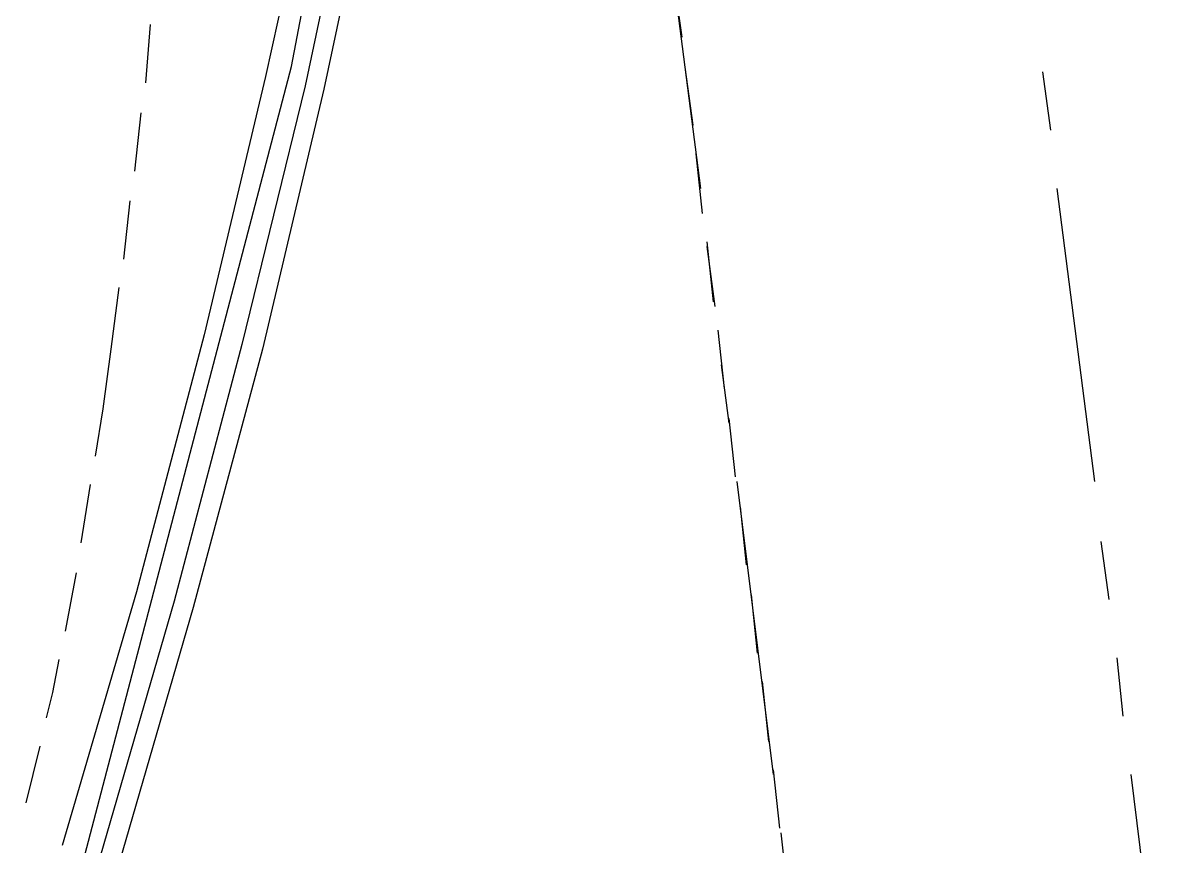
# Model space of a CAD drawing. Header units: feet. Extents: x -84 to 198, y -22 to 181.
# Drawn here: x 143.68 to 153.36, y 97.97 to 104.94 of the extents above; entities that cross this region are included whole.
import ezdxf

# ---------------------------------------------------------------- set-up
doc = ezdxf.new("R2010")
doc.units = ezdxf.units.FT
doc.layers.add('A-AREA-COMUN', color=252, linetype='CONTINUOUS')
doc.layers.add('A-LINEA', color=7, linetype='CONTINUOUS')

msp = doc.modelspace()

# ---------------------------------------------------------------- linework, layer by layer
at = {"layer": 'A-AREA-COMUN'}
msp.add_lwpolyline([(132.928, 81.0133), (136.4, 85.7244), (138.88, 88.16), (138.96, 88.8), (139.68, 89.7244), (140.24, 89.8844), (141.92, 92.5333), (143.2, 95.1289), (144.16, 97.7244), (145.952, 104.5689), (147.168, 110.9333), (147.712, 116.0178), (146.912, 109.8489), (146, 105.3689), (144.72, 105.3689), (138.64, 106.7733), (138.48, 106.5244), (137.792, 106.5244), (137.76, 106.2933), (136.72, 106.2933), (135.488, 106.6133), (135.36, 106.1689), (133.568, 106.1689)], dxfattribs=at)
at = {"layer": 'A-LINEA'}
for p, q in [((149.0933, 106.0178), (149.4133, 103.5378)), ((149.1867, 105.3111), (149.2533, 104.8178)), ((144.72, 104.4311), (144.76, 104.9244)), ((149.28, 104.5644), (149.3467, 104.0711)), ((152.3067, 104.5244), (152.3733, 104.0311)), ((144.6267, 103.6844), (144.68, 104.1778)), ((149.3733, 103.8311), (149.4267, 103.3244)), ((152.4267, 103.5378), (152.7467, 101.0578)), ((144.5333, 102.9378), (144.5867, 103.4311)), ((149.4667, 103.0844), (149.52, 102.5778)), ((149.4667, 103.0444), (149.5333, 102.5378)), ((144.4267, 102.1778), (144.4933, 102.6978)), ((149.56, 102.3378), (149.6133, 101.8444)), ((144.36, 101.6711), (144.4267, 102.1778)), ((149.5867, 102.0444), (149.6533, 101.5511)), ((144.2933, 101.2711), (144.36, 101.6711)), ((149.6533, 101.5911), (149.7067, 101.0978)), ((144.1733, 100.5378), (144.2533, 101.0311)), ((149.72, 101.0578), (150.0267, 98.5778)), ((149.7467, 100.8444), (149.8, 100.3511)), ((152.8, 100.5511), (152.8667, 100.0578)), ((144.04, 99.7911), (144.1333, 100.2844)), ((149.84, 100.0978), (149.8933, 99.6044)), ((152.9333, 99.5644), (152.9867, 99.0711)), ((149.9333, 99.3644), (149.9867, 98.8578)), ((143.7067, 98.3378), (143.8267, 98.8178)), ((150.0267, 98.6178), (150.08, 98.1244)), ((153.0533, 98.5778), (153.36, 96.0978)), ((150.0933, 98.0844), (150.1467, 97.5778))]:
    msp.add_line(p, q, dxfattribs=at)
for points in [[(147.8933, 120.0178), (147.7467, 117.7911), (147.5467, 115.5511), (147.2933, 113.3244), (146.9867, 111.0978), (146.6267, 108.8844), (146.2133, 106.6711), (145.7333, 104.4844), (145.2133, 102.2978), (144.64, 100.1244), (144.0133, 97.9778)], [(147.8933, 120.0178), (147.7467, 117.7911), (147.5467, 115.5511), (147.2933, 113.3244), (146.9867, 111.0978), (146.6267, 108.8844), (146.2133, 106.6711), (145.7333, 104.4844), (145.2133, 102.2978), (144.64, 100.1244), (144.0133, 97.9778)], [(147.8933, 120.0178), (147.7467, 117.7911), (147.5467, 115.5511), (147.2933, 113.3244), (146.9867, 111.0978), (146.6267, 108.8844), (146.2133, 106.6711), (145.7333, 104.4844), (145.2133, 102.2978), (144.64, 100.1244), (144.0133, 97.9778)], [(147.8933, 120.0178), (147.7467, 117.7911), (147.5467, 115.5511), (147.2933, 113.3244), (146.9867, 111.0978), (146.6267, 108.8844), (146.2133, 106.6711), (145.7333, 104.4844), (145.2133, 102.2978), (144.64, 100.1244), (144.0133, 97.9778)], [(147.8933, 120.0178), (147.7467, 117.7911), (147.5467, 115.5511), (147.2933, 113.3244), (146.9867, 111.0978), (146.6267, 108.8844), (146.2133, 106.6711), (145.7333, 104.4844), (145.2133, 102.2978), (144.64, 100.1244), (144.0133, 97.9778)], [(147.8933, 120.0178), (147.7467, 117.7911), (147.5467, 115.5511), (147.2933, 113.3244), (146.9867, 111.0978), (146.6267, 108.8844), (146.2133, 106.6711), (145.7333, 104.4844), (145.2133, 102.2978), (144.64, 100.1244), (144.0133, 97.9778)], [(148.2267, 120.0044), (148.08, 117.7644), (147.88, 115.5111), (147.6267, 113.2844), (147.32, 111.0444), (146.9467, 108.8178), (146.5333, 106.6044), (146.0667, 104.4044), (145.5333, 102.2178), (144.96, 100.0444), (144.3333, 97.8844)], [(148.2267, 120.0044), (148.08, 117.7644), (147.88, 115.5111), (147.6267, 113.2844), (147.32, 111.0444), (146.9467, 108.8178), (146.5333, 106.6044), (146.0667, 104.4044), (145.5333, 102.2178), (144.96, 100.0444), (144.3333, 97.8844)], [(148.2267, 120.0044), (148.08, 117.7644), (147.88, 115.5111), (147.6267, 113.2844), (147.32, 111.0444), (146.9467, 108.8178), (146.5333, 106.6044), (146.0667, 104.4044), (145.5333, 102.2178), (144.96, 100.0444), (144.3333, 97.8844)], [(148.2267, 120.0044), (148.08, 117.7644), (147.88, 115.5111), (147.6267, 113.2844), (147.32, 111.0444), (146.9467, 108.8178), (146.5333, 106.6044), (146.0667, 104.4044), (145.5333, 102.2178), (144.96, 100.0444), (144.3333, 97.8844)], [(148.2267, 120.0044), (148.08, 117.7644), (147.88, 115.5111), (147.6267, 113.2844), (147.32, 111.0444), (146.9467, 108.8178), (146.5333, 106.6044), (146.0667, 104.4044), (145.5333, 102.2178), (144.96, 100.0444), (144.3333, 97.8844)], [(148.2267, 120.0044), (148.08, 117.7644), (147.88, 115.5111), (147.6267, 113.2844), (147.32, 111.0444), (146.9467, 108.8178), (146.5333, 106.6044), (146.0667, 104.4044), (145.5333, 102.2178), (144.96, 100.0444), (144.3333, 97.8844)], [(148.3867, 120.0044), (148.24, 117.7511), (148.04, 115.4978), (147.7867, 113.2578), (147.48, 111.0178), (147.12, 108.7911), (146.6933, 106.5778), (146.2267, 104.3778), (145.7067, 102.1778), (145.12, 99.9911), (144.4933, 97.8311)], [(148.3867, 120.0044), (148.24, 117.7511), (148.04, 115.4978), (147.7867, 113.2578), (147.48, 111.0178), (147.12, 108.7911), (146.6933, 106.5778), (146.2267, 104.3778), (145.7067, 102.1778), (145.12, 99.9911), (144.4933, 97.8311)], [(148.3867, 120.0044), (148.24, 117.7511), (148.04, 115.4978), (147.7867, 113.2578), (147.48, 111.0178), (147.12, 108.7911), (146.6933, 106.5778), (146.2267, 104.3778), (145.7067, 102.1778), (145.12, 99.9911), (144.4933, 97.8311)], [(148.3867, 120.0044), (148.24, 117.7511), (148.04, 115.4978), (147.7867, 113.2578), (147.48, 111.0178), (147.12, 108.7911), (146.6933, 106.5778), (146.2267, 104.3778), (145.7067, 102.1778), (145.12, 99.9911), (144.4933, 97.8311)], [(143.88, 99.0578), (143.9333, 99.2711), (143.9867, 99.5511)]]:
    msp.add_lwpolyline(points, dxfattribs=at)

doc.saveas('drawing.dxf')
